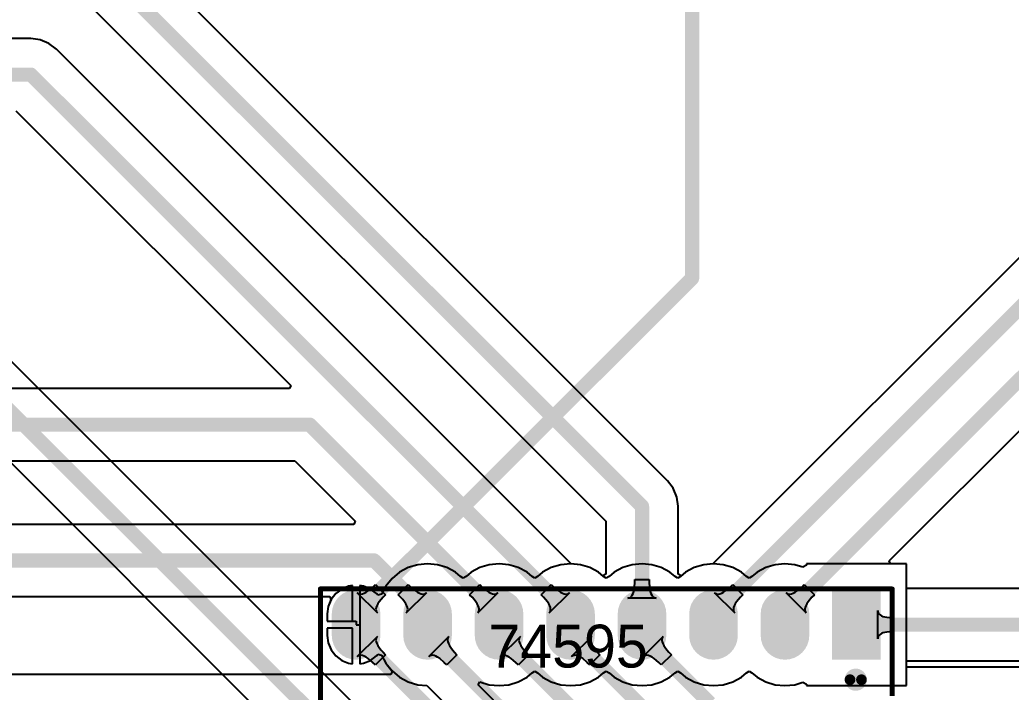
# Model space of a CAD drawing. Header units: millimetres. Extents: x 0 to 140, y 0 to 130.
# Drawn here: x 52.19 to 87.41, y 80.91 to 104.82 of the extents above; entities that cross this region are included whole.
import ezdxf

# ---------------------------------------------------------------- set-up
doc = ezdxf.new("R2010")
doc.units = ezdxf.units.MM
for name, color, linetype in [('BottomLayer', 5, 'Continuous'), ('BottomSolder', 6, 'Continuous'), ('MultiLayer', 9, 'Continuous'), ('PadHoleLayer', 156, 'Continuous'), ('TopLayer', 1, 'Continuous'), ('TopOverlay', 2, 'Continuous'), ('TopSolder', 216, 'Continuous')]:
    doc.layers.add(name, color=color, linetype=linetype)

msp = doc.modelspace()

# ---------------------------------------------------------------- hatches: boundary and pattern name
at = {"layer": 'BottomLayer'}
h = msp.add_hatch(color=5, dxfattribs=at)
edge = h.paths.add_edge_path()
edge.add_arc((64.135, 83.693), 0.762, 0, 180)
edge.add_line((63.373, 83.693), (63.373, 82.931))
edge.add_arc((64.135, 82.931), 0.762, 180, 360)
edge.add_line((64.897, 82.931), (64.897, 83.693))
h = msp.add_hatch(color=5, dxfattribs=at)
edge = h.paths.add_edge_path()
edge.add_arc((66.675, 83.693), 0.762, 0, 180)
edge.add_line((65.913, 83.693), (65.913, 82.931))
edge.add_arc((66.675, 82.931), 0.762, 180, 360)
edge.add_line((67.437, 82.931), (67.437, 83.693))
h = msp.add_hatch(color=5, dxfattribs=at)
edge = h.paths.add_edge_path()
edge.add_arc((69.215, 83.693), 0.762, 0, 180)
edge.add_line((68.453, 83.693), (68.453, 82.931))
edge.add_arc((69.215, 82.931), 0.762, 180, 360)
edge.add_line((69.977, 82.931), (69.977, 83.693))
h = msp.add_hatch(color=5, dxfattribs=at)
edge = h.paths.add_edge_path()
edge.add_arc((71.755, 83.693), 0.762, 0, 180)
edge.add_line((70.993, 83.693), (70.993, 82.931))
edge.add_arc((71.755, 82.931), 0.762, 180, 360)
edge.add_line((72.517, 82.931), (72.517, 83.693))
h = msp.add_hatch(color=5, dxfattribs=at)
edge = h.paths.add_edge_path()
edge.add_arc((74.295, 83.693), 0.762, 0, 180)
edge.add_line((73.533, 83.693), (73.533, 82.931))
edge.add_arc((74.295, 82.931), 0.762, 180, 360)
edge.add_line((75.057, 82.931), (75.057, 83.693))
h = msp.add_hatch(color=5, dxfattribs=at)
edge = h.paths.add_edge_path()
edge.add_arc((76.835, 83.693), 0.762, 0, 180)
edge.add_line((76.073, 83.693), (76.073, 82.931))
edge.add_arc((76.835, 82.931), 0.762, 180, 360)
edge.add_line((77.597, 82.931), (77.597, 83.693))
h = msp.add_hatch(color=5, dxfattribs=at)
edge = h.paths.add_edge_path()
edge.add_arc((79.375, 83.693), 0.762, 0, 180)
edge.add_line((78.613, 83.693), (78.613, 82.931))
edge.add_arc((79.375, 82.931), 0.762, 180, 360)
edge.add_line((80.137, 82.931), (80.137, 83.693))
msp.add_hatch(color=5, dxfattribs=at).paths.add_polyline_path([(82.677, 84.455), (82.677, 82.169), (81.153, 82.169), (81.153, 84.455)])
at = {"layer": 'BottomSolder'}
h = msp.add_hatch(color=6, dxfattribs=at)
edge = h.paths.add_edge_path()
edge.add_arc((64.135, 83.693), 0.864, 0, 180)
edge.add_line((63.271, 83.693), (63.271, 82.931))
edge.add_arc((64.135, 82.931), 0.864, 180, 360)
edge.add_line((64.999, 82.931), (64.999, 83.693))
h = msp.add_hatch(color=6, dxfattribs=at)
edge = h.paths.add_edge_path()
edge.add_arc((66.675, 83.693), 0.864, 0, 180)
edge.add_line((65.811, 83.693), (65.811, 82.931))
edge.add_arc((66.675, 82.931), 0.864, 180, 360)
edge.add_line((67.539, 82.931), (67.539, 83.693))
h = msp.add_hatch(color=6, dxfattribs=at)
edge = h.paths.add_edge_path()
edge.add_arc((69.215, 83.693), 0.864, 0, 180)
edge.add_line((68.351, 83.693), (68.351, 82.931))
edge.add_arc((69.215, 82.931), 0.864, 180, 360)
edge.add_line((70.079, 82.931), (70.079, 83.693))
h = msp.add_hatch(color=6, dxfattribs=at)
edge = h.paths.add_edge_path()
edge.add_arc((71.755, 83.693), 0.864, 0, 180)
edge.add_line((70.891, 83.693), (70.891, 82.931))
edge.add_arc((71.755, 82.931), 0.864, 180, 360)
edge.add_line((72.619, 82.931), (72.619, 83.693))
h = msp.add_hatch(color=6, dxfattribs=at)
edge = h.paths.add_edge_path()
edge.add_arc((74.295, 83.693), 0.864, 0, 180)
edge.add_line((73.431, 83.693), (73.431, 82.931))
edge.add_arc((74.295, 82.931), 0.864, 180, 360)
edge.add_line((75.159, 82.931), (75.159, 83.693))
h = msp.add_hatch(color=6, dxfattribs=at)
edge = h.paths.add_edge_path()
edge.add_arc((76.835, 83.693), 0.864, 0, 180)
edge.add_line((75.971, 83.693), (75.971, 82.931))
edge.add_arc((76.835, 82.931), 0.864, 180, 360)
edge.add_line((77.699, 82.931), (77.699, 83.693))
h = msp.add_hatch(color=6, dxfattribs=at)
edge = h.paths.add_edge_path()
edge.add_arc((79.375, 83.693), 0.864, 0, 180)
edge.add_line((78.511, 83.693), (78.511, 82.931))
edge.add_arc((79.375, 82.931), 0.864, 180, 360)
edge.add_line((80.239, 82.931), (80.239, 83.693))
msp.add_hatch(color=6, dxfattribs=at).paths.add_polyline_path([(82.779, 84.557), (82.779, 82.067), (81.051, 82.067), (81.051, 84.557)])
at = {"layer": 'MultiLayer'}
h = msp.add_hatch(color=9, dxfattribs=at)
edge = h.paths.add_edge_path()
edge.add_arc((64.135, 83.693), 0.762, 0, 180)
edge.add_line((63.373, 83.693), (63.373, 82.931))
edge.add_arc((64.135, 82.931), 0.762, 180, 360)
edge.add_line((64.897, 82.931), (64.897, 83.693))
h = msp.add_hatch(color=9, dxfattribs=at)
edge = h.paths.add_edge_path()
edge.add_arc((66.675, 83.693), 0.762, 0, 180)
edge.add_line((65.913, 83.693), (65.913, 82.931))
edge.add_arc((66.675, 82.931), 0.762, 180, 360)
edge.add_line((67.437, 82.931), (67.437, 83.693))
h = msp.add_hatch(color=9, dxfattribs=at)
edge = h.paths.add_edge_path()
edge.add_arc((69.215, 83.693), 0.762, 0, 180)
edge.add_line((68.453, 83.693), (68.453, 82.931))
edge.add_arc((69.215, 82.931), 0.762, 180, 360)
edge.add_line((69.977, 82.931), (69.977, 83.693))
h = msp.add_hatch(color=9, dxfattribs=at)
edge = h.paths.add_edge_path()
edge.add_arc((71.755, 83.693), 0.762, 0, 180)
edge.add_line((70.993, 83.693), (70.993, 82.931))
edge.add_arc((71.755, 82.931), 0.762, 180, 360)
edge.add_line((72.517, 82.931), (72.517, 83.693))
h = msp.add_hatch(color=9, dxfattribs=at)
edge = h.paths.add_edge_path()
edge.add_arc((74.295, 83.693), 0.762, 0, 180)
edge.add_line((73.533, 83.693), (73.533, 82.931))
edge.add_arc((74.295, 82.931), 0.762, 180, 360)
edge.add_line((75.057, 82.931), (75.057, 83.693))
h = msp.add_hatch(color=9, dxfattribs=at)
edge = h.paths.add_edge_path()
edge.add_arc((76.835, 83.693), 0.762, 0, 180)
edge.add_line((76.073, 83.693), (76.073, 82.931))
edge.add_arc((76.835, 82.931), 0.762, 180, 360)
edge.add_line((77.597, 82.931), (77.597, 83.693))
h = msp.add_hatch(color=9, dxfattribs=at)
edge = h.paths.add_edge_path()
edge.add_arc((79.375, 83.693), 0.762, 0, 180)
edge.add_line((78.613, 83.693), (78.613, 82.931))
edge.add_arc((79.375, 82.931), 0.762, 180, 360)
edge.add_line((80.137, 82.931), (80.137, 83.693))
msp.add_hatch(color=9, dxfattribs=at).paths.add_polyline_path([(82.677, 84.455), (82.677, 82.169), (81.153, 82.169), (81.153, 84.455)])
at = {"layer": 'PadHoleLayer'}
h = msp.add_hatch(color=156, dxfattribs=at)
edge = h.paths.add_edge_path()
edge.add_arc((64.135, 83.312), 0.394, 0, 360)
h = msp.add_hatch(color=156, dxfattribs=at)
edge = h.paths.add_edge_path()
edge.add_arc((66.675, 83.312), 0.394, 0, 360)
h = msp.add_hatch(color=156, dxfattribs=at)
edge = h.paths.add_edge_path()
edge.add_arc((69.215, 83.312), 0.394, 0, 360)
h = msp.add_hatch(color=156, dxfattribs=at)
edge = h.paths.add_edge_path()
edge.add_arc((71.755, 83.312), 0.394, 0, 360)
h = msp.add_hatch(color=156, dxfattribs=at)
edge = h.paths.add_edge_path()
edge.add_arc((74.295, 83.312), 0.394, 0, 360)
h = msp.add_hatch(color=156, dxfattribs=at)
edge = h.paths.add_edge_path()
edge.add_arc((76.835, 83.312), 0.394, 0, 360)
h = msp.add_hatch(color=156, dxfattribs=at)
edge = h.paths.add_edge_path()
edge.add_arc((79.375, 83.312), 0.394, 0, 360)
h = msp.add_hatch(color=156, dxfattribs=at)
edge = h.paths.add_edge_path()
edge.add_arc((81.915, 83.312), 0.394, 0, 360)
at = {"layer": 'TopLayer'}
h = msp.add_hatch(color=1, dxfattribs=at)
edge = h.paths.add_edge_path()
edge.add_arc((64.135, 83.693), 0.762, 0, 180)
edge.add_line((63.373, 83.693), (63.373, 82.931))
edge.add_arc((64.135, 82.931), 0.762, 180, 360)
edge.add_line((64.897, 82.931), (64.897, 83.693))
h = msp.add_hatch(color=1, dxfattribs=at)
edge = h.paths.add_edge_path()
edge.add_arc((66.675, 83.693), 0.762, 0, 180)
edge.add_line((65.913, 83.693), (65.913, 82.931))
edge.add_arc((66.675, 82.931), 0.762, 180, 360)
edge.add_line((67.437, 82.931), (67.437, 83.693))
h = msp.add_hatch(color=1, dxfattribs=at)
edge = h.paths.add_edge_path()
edge.add_arc((69.215, 83.693), 0.762, 0, 180)
edge.add_line((68.453, 83.693), (68.453, 82.931))
edge.add_arc((69.215, 82.931), 0.762, 180, 360)
edge.add_line((69.977, 82.931), (69.977, 83.693))
h = msp.add_hatch(color=1, dxfattribs=at)
edge = h.paths.add_edge_path()
edge.add_arc((71.755, 83.693), 0.762, 0, 180)
edge.add_line((70.993, 83.693), (70.993, 82.931))
edge.add_arc((71.755, 82.931), 0.762, 180, 360)
edge.add_line((72.517, 82.931), (72.517, 83.693))
h = msp.add_hatch(color=1, dxfattribs=at)
edge = h.paths.add_edge_path()
edge.add_arc((74.295, 83.693), 0.762, 0, 180)
edge.add_line((73.533, 83.693), (73.533, 82.931))
edge.add_arc((74.295, 82.931), 0.762, 180, 360)
edge.add_line((75.057, 82.931), (75.057, 83.693))
h = msp.add_hatch(color=1, dxfattribs=at)
edge = h.paths.add_edge_path()
edge.add_arc((76.835, 83.693), 0.762, 0, 180)
edge.add_line((76.073, 83.693), (76.073, 82.931))
edge.add_arc((76.835, 82.931), 0.762, 180, 360)
edge.add_line((77.597, 82.931), (77.597, 83.693))
h = msp.add_hatch(color=1, dxfattribs=at)
edge = h.paths.add_edge_path()
edge.add_arc((79.375, 83.693), 0.762, 0, 180)
edge.add_line((78.613, 83.693), (78.613, 82.931))
edge.add_arc((79.375, 82.931), 0.762, 180, 360)
edge.add_line((80.137, 82.931), (80.137, 83.693))
msp.add_hatch(color=1, dxfattribs=at).paths.add_polyline_path([(82.677, 84.455), (82.677, 82.169), (81.153, 82.169), (81.153, 84.455)])
at = {"layer": 'TopSolder'}
h = msp.add_hatch(color=216, dxfattribs=at)
edge = h.paths.add_edge_path()
edge.add_arc((64.135, 83.693), 0.864, 0, 180)
edge.add_line((63.271, 83.693), (63.271, 82.931))
edge.add_arc((64.135, 82.931), 0.864, 180, 360)
edge.add_line((64.999, 82.931), (64.999, 83.693))
h = msp.add_hatch(color=216, dxfattribs=at)
edge = h.paths.add_edge_path()
edge.add_arc((66.675, 83.693), 0.864, 0, 180)
edge.add_line((65.811, 83.693), (65.811, 82.931))
edge.add_arc((66.675, 82.931), 0.864, 180, 360)
edge.add_line((67.539, 82.931), (67.539, 83.693))
h = msp.add_hatch(color=216, dxfattribs=at)
edge = h.paths.add_edge_path()
edge.add_arc((69.215, 83.693), 0.864, 0, 180)
edge.add_line((68.351, 83.693), (68.351, 82.931))
edge.add_arc((69.215, 82.931), 0.864, 180, 360)
edge.add_line((70.079, 82.931), (70.079, 83.693))
h = msp.add_hatch(color=216, dxfattribs=at)
edge = h.paths.add_edge_path()
edge.add_arc((71.755, 83.693), 0.864, 0, 180)
edge.add_line((70.891, 83.693), (70.891, 82.931))
edge.add_arc((71.755, 82.931), 0.864, 180, 360)
edge.add_line((72.619, 82.931), (72.619, 83.693))
h = msp.add_hatch(color=216, dxfattribs=at)
edge = h.paths.add_edge_path()
edge.add_arc((74.295, 83.693), 0.864, 0, 180)
edge.add_line((73.431, 83.693), (73.431, 82.931))
edge.add_arc((74.295, 82.931), 0.864, 180, 360)
edge.add_line((75.159, 82.931), (75.159, 83.693))
h = msp.add_hatch(color=216, dxfattribs=at)
edge = h.paths.add_edge_path()
edge.add_arc((76.835, 83.693), 0.864, 0, 180)
edge.add_line((75.971, 83.693), (75.971, 82.931))
edge.add_arc((76.835, 82.931), 0.864, 180, 360)
edge.add_line((77.699, 82.931), (77.699, 83.693))
h = msp.add_hatch(color=216, dxfattribs=at)
edge = h.paths.add_edge_path()
edge.add_arc((79.375, 83.693), 0.864, 0, 180)
edge.add_line((78.511, 83.693), (78.511, 82.931))
edge.add_arc((79.375, 82.931), 0.864, 180, 360)
edge.add_line((80.239, 82.931), (80.239, 83.693))
msp.add_hatch(color=216, dxfattribs=at).paths.add_polyline_path([(82.779, 84.557), (82.779, 82.067), (81.051, 82.067), (81.051, 84.557)])

# ---------------------------------------------------------------- linework, layer by layer
at = {"layer": 'BottomLayer'}
for p, q in [((75.201, 88.427), (47.406, 116.222)), ((107.552, 116.222), (76.807, 85.477)), ((47.636, 112.368), (73.014, 86.99)), ((52.578, 104.151), (28.899, 104.151)), ((52.91, 104.107), (52.578, 104.151)), ((53.218, 103.979), (52.91, 104.107)), ((53.484, 103.776), (53.218, 103.979)), ((71.783, 85.477), (53.484, 103.776)), ((52.047, 101.589), (61.814, 91.822)), ((83.082, 85.588), (99.083, 101.589)), ((61.766, 91.705), (28.899, 91.705)), ((61.814, 91.822), (61.766, 91.705)), ((28.911, 89.143), (61.953, 89.143)), ((61.953, 89.143), (64.1, 86.996)), ((75.404, 88.161), (75.201, 88.427)), ((75.532, 87.852), (75.404, 88.161)), ((75.576, 87.521), (75.532, 87.852)), ((75.576, 85.108), (75.576, 87.521)), ((64.052, 86.879), (34.691, 86.879)), ((64.1, 86.996), (64.052, 86.879)), ((73.014, 86.99), (73.014, 85.108)), ((72.104, 85.445), (71.783, 85.477)), ((72.439, 85.344), (72.104, 85.445)), ((72.748, 85.179), (72.439, 85.344)), ((76.151, 85.344), (75.842, 85.179)), ((76.486, 85.445), (76.151, 85.344)), ((76.807, 85.477), (76.486, 85.445)), ((83.13, 85.471), (83.082, 85.588)), ((83.693, 85.471), (83.13, 85.471)), ((83.693, 84.593), (83.693, 85.471)), ((72.899, 85.054), (72.748, 85.179)), ((73.014, 85.108), (72.899, 85.054)), ((74.038, 84.791), (74.041, 84.917)), ((74.041, 84.917), (74.549, 84.917)), ((74.549, 84.917), (74.552, 84.791)), ((75.691, 85.054), (75.576, 85.108)), ((75.842, 85.179), (75.691, 85.054)), ((65.63, 84.379), (65.989, 84.738)), ((65.989, 84.738), (66.08, 84.651)), ((66.08, 84.651), (66.244, 84.516)), ((68.17, 84.379), (68.529, 84.738)), ((68.529, 84.738), (68.62, 84.651)), ((68.62, 84.651), (68.784, 84.516)), ((70.71, 84.379), (71.069, 84.738)), ((71.069, 84.738), (71.16, 84.651)), ((71.16, 84.651), (71.324, 84.516)), ((74.001, 84.494), (74.018, 84.58)), ((74.018, 84.58), (74.031, 84.679)), ((74.031, 84.679), (74.038, 84.791)), ((74.552, 84.791), (74.572, 84.58)), ((74.572, 84.58), (74.589, 84.494)), ((77.266, 84.516), (77.345, 84.577)), ((77.345, 84.577), (77.43, 84.651)), ((77.43, 84.651), (77.521, 84.738)), ((77.521, 84.738), (77.88, 84.379)), ((79.806, 84.516), (79.885, 84.577)), ((79.885, 84.577), (79.97, 84.651)), ((79.97, 84.651), (80.061, 84.738)), ((80.061, 84.738), (80.42, 84.379)), ((105.272, 84.593), (83.693, 84.593)), ((35.222, 84.317), (63.192, 84.317)), ((63.192, 84.317), (63.196, 84.31)), ((63.196, 84.31), (63.241, 84.19)), ((65.717, 84.288), (65.63, 84.379)), ((65.791, 84.203), (65.717, 84.288)), ((65.852, 84.124), (65.791, 84.203)), ((66.635, 84.449), (65.919, 83.733)), ((66.244, 84.516), (66.317, 84.467)), ((66.317, 84.467), (66.384, 84.432)), ((66.384, 84.432), (66.446, 84.409)), ((66.446, 84.409), (66.502, 84.4)), ((66.502, 84.4), (66.552, 84.403)), ((66.552, 84.403), (66.597, 84.419)), ((66.597, 84.419), (66.635, 84.449)), ((68.257, 84.288), (68.17, 84.379)), ((68.331, 84.203), (68.257, 84.288)), ((68.392, 84.124), (68.331, 84.203)), ((69.175, 84.449), (68.459, 83.733)), ((68.784, 84.516), (68.857, 84.467)), ((68.857, 84.467), (68.924, 84.432)), ((68.924, 84.432), (68.986, 84.409)), ((68.986, 84.409), (69.042, 84.4)), ((69.042, 84.4), (69.092, 84.403)), ((69.092, 84.403), (69.137, 84.419)), ((69.137, 84.419), (69.175, 84.449)), ((70.797, 84.288), (70.71, 84.379)), ((70.871, 84.203), (70.797, 84.288)), ((70.932, 84.124), (70.871, 84.203)), ((71.715, 84.449), (70.999, 83.733)), ((71.324, 84.516), (71.397, 84.467)), ((71.397, 84.467), (71.464, 84.432)), ((71.464, 84.432), (71.526, 84.409)), ((71.526, 84.409), (71.582, 84.4)), ((71.582, 84.4), (71.632, 84.403)), ((71.632, 84.403), (71.677, 84.419)), ((71.677, 84.419), (71.715, 84.449)), ((73.789, 84.256), (73.837, 84.262)), ((74.801, 84.256), (73.789, 84.256)), ((73.837, 84.262), (73.88, 84.282)), ((73.88, 84.282), (73.917, 84.315)), ((73.917, 84.315), (73.95, 84.361)), ((73.95, 84.361), (73.978, 84.421)), ((73.978, 84.421), (74.001, 84.494)), ((74.589, 84.494), (74.612, 84.421)), ((74.612, 84.421), (74.64, 84.361)), ((74.64, 84.361), (74.673, 84.315)), ((74.673, 84.315), (74.71, 84.282)), ((74.71, 84.282), (74.753, 84.262)), ((74.753, 84.262), (74.801, 84.256)), ((77.591, 83.733), (76.875, 84.449)), ((76.875, 84.449), (76.913, 84.419)), ((76.913, 84.419), (76.958, 84.403)), ((76.958, 84.403), (77.008, 84.4)), ((77.008, 84.4), (77.064, 84.409)), ((77.064, 84.409), (77.126, 84.432)), ((77.126, 84.432), (77.193, 84.467)), ((77.193, 84.467), (77.266, 84.516)), ((77.793, 84.288), (77.658, 84.124)), ((77.88, 84.379), (77.793, 84.288)), ((80.131, 83.733), (79.415, 84.449)), ((79.415, 84.449), (79.453, 84.419)), ((79.453, 84.419), (79.498, 84.403)), ((79.498, 84.403), (79.548, 84.4)), ((79.548, 84.4), (79.604, 84.409)), ((79.604, 84.409), (79.666, 84.432)), ((79.666, 84.432), (79.733, 84.467)), ((79.733, 84.467), (79.806, 84.516)), ((80.333, 84.288), (80.198, 84.124)), ((80.42, 84.379), (80.333, 84.288)), ((63.145, 83.958), (63.11, 83.693)), ((63.241, 84.19), (63.145, 83.958)), ((65.901, 84.051), (65.852, 84.124)), ((65.936, 83.984), (65.901, 84.051)), ((65.959, 83.922), (65.936, 83.984)), ((65.968, 83.866), (65.959, 83.922)), ((65.965, 83.816), (65.968, 83.866)), ((68.441, 84.051), (68.392, 84.124)), ((68.476, 83.984), (68.441, 84.051)), ((68.499, 83.922), (68.476, 83.984)), ((68.508, 83.866), (68.499, 83.922)), ((68.505, 83.816), (68.508, 83.866)), ((70.981, 84.051), (70.932, 84.124)), ((71.016, 83.984), (70.981, 84.051)), ((71.039, 83.922), (71.016, 83.984)), ((71.048, 83.866), (71.039, 83.922)), ((71.045, 83.816), (71.048, 83.866)), ((77.551, 83.922), (77.542, 83.866)), ((77.542, 83.866), (77.545, 83.816)), ((77.574, 83.984), (77.551, 83.922)), ((77.609, 84.051), (77.574, 83.984)), ((77.658, 84.124), (77.609, 84.051)), ((80.091, 83.922), (80.082, 83.866)), ((80.082, 83.866), (80.085, 83.816)), ((80.114, 83.984), (80.091, 83.922)), ((80.149, 84.051), (80.114, 83.984)), ((80.198, 84.124), (80.149, 84.051)), ((63.11, 83.693), (63.11, 83.439)), ((65.919, 83.733), (65.949, 83.771)), ((65.949, 83.771), (65.965, 83.816)), ((68.459, 83.733), (68.489, 83.771)), ((68.489, 83.771), (68.505, 83.816)), ((70.999, 83.733), (71.029, 83.771)), ((71.029, 83.771), (71.045, 83.816)), ((77.545, 83.816), (77.561, 83.771)), ((77.561, 83.771), (77.591, 83.733)), ((80.085, 83.816), (80.101, 83.771)), ((80.101, 83.771), (80.131, 83.733)), ((82.671, 82.804), (82.671, 83.82)), ((82.671, 83.82), (82.676, 83.772)), ((82.676, 83.772), (82.691, 83.729)), ((82.691, 83.729), (82.717, 83.69)), ((82.717, 83.69), (82.753, 83.657)), ((82.753, 83.657), (82.799, 83.629)), ((82.799, 83.629), (82.855, 83.607)), ((82.855, 83.607), (82.921, 83.589)), ((82.921, 83.589), (82.998, 83.576)), ((82.998, 83.576), (83.085, 83.569)), ((83.085, 83.569), (83.182, 83.566)), ((83.182, 83.566), (83.182, 83.058)), ((63.11, 83.439), (64.135, 83.439)), ((64.008, 83.185), (63.11, 83.185)), ((63.11, 83.185), (63.11, 82.931)), ((64.008, 81.923), (64.008, 83.185)), ((64.135, 83.439), (64.135, 83.312)), ((64.135, 83.312), (64.262, 83.312)), ((64.262, 83.312), (64.262, 81.923)), ((63.11, 82.931), (63.145, 82.666)), ((82.676, 82.852), (82.671, 82.804)), ((82.691, 82.895), (82.676, 82.852)), ((82.717, 82.934), (82.691, 82.895)), ((82.753, 82.967), (82.717, 82.934)), ((82.799, 82.995), (82.753, 82.967)), ((82.855, 83.017), (82.799, 82.995)), ((82.921, 83.035), (82.855, 83.017)), ((82.998, 83.048), (82.921, 83.035)), ((83.085, 83.055), (82.998, 83.048)), ((83.182, 83.058), (83.085, 83.055)), ((63.145, 82.666), (63.248, 82.419)), ((63.248, 82.419), (63.41, 82.206)), ((63.41, 82.206), (63.623, 82.044)), ((64.647, 82.044), (64.86, 82.206)), ((64.86, 82.206), (64.905, 82.265)), ((64.905, 82.265), (65.035, 82.227)), ((65.035, 82.227), (65.189, 81.938)), ((63.623, 82.044), (63.87, 81.941)), ((63.87, 81.941), (64.008, 81.923)), ((64.262, 81.923), (64.4, 81.941)), ((64.4, 81.941), (64.647, 82.044)), ((65.189, 81.938), (65.408, 81.672)), ((83.693, 81.153), (83.693, 82.031)), ((83.693, 82.031), (105.803, 82.031)), ((65.373, 81.545), (32.615, 81.545)), ((65.403, 81.629), (65.373, 81.545)), ((65.408, 81.672), (65.403, 81.629)), ((69.899, 81.28), (70.208, 81.445)), ((70.208, 81.445), (70.388, 81.594)), ((70.388, 81.594), (70.485, 81.663)), ((70.485, 81.663), (70.582, 81.594)), ((70.582, 81.594), (70.762, 81.445)), ((70.762, 81.445), (71.071, 81.28)), ((72.439, 81.28), (72.748, 81.445)), ((72.748, 81.445), (72.928, 81.594)), ((72.928, 81.594), (73.025, 81.663)), ((73.025, 81.663), (73.122, 81.594)), ((73.122, 81.594), (73.302, 81.445)), ((73.302, 81.445), (73.611, 81.28)), ((74.979, 81.28), (75.288, 81.445)), ((75.288, 81.445), (75.468, 81.594)), ((75.468, 81.594), (75.565, 81.663)), ((75.565, 81.663), (75.662, 81.594)), ((75.662, 81.594), (75.842, 81.445)), ((75.842, 81.445), (76.151, 81.28)), ((77.519, 81.28), (77.828, 81.445)), ((77.828, 81.445), (78.008, 81.594)), ((78.008, 81.594), (78.105, 81.663)), ((78.105, 81.663), (78.202, 81.594)), ((78.202, 81.594), (78.382, 81.445)), ((78.382, 81.445), (78.691, 81.28)), ((68.47, 81.17), (68.531, 81.28)), ((71.783, 77.857), (68.47, 81.17)), ((68.531, 81.28), (68.866, 81.179)), ((68.866, 81.179), (69.215, 81.144)), ((69.215, 81.144), (69.564, 81.179)), ((69.564, 81.179), (69.899, 81.28)), ((71.071, 81.28), (71.406, 81.179)), ((71.406, 81.179), (71.755, 81.144)), ((71.755, 81.144), (72.104, 81.179)), ((72.104, 81.179), (72.439, 81.28)), ((73.611, 81.28), (73.946, 81.179)), ((73.946, 81.179), (74.295, 81.144)), ((74.295, 81.144), (74.644, 81.179)), ((74.644, 81.179), (74.979, 81.28)), ((76.151, 81.28), (76.486, 81.179)), ((76.486, 81.179), (76.835, 81.144)), ((76.835, 81.144), (77.184, 81.179)), ((77.184, 81.179), (77.519, 81.28)), ((78.691, 81.28), (79.026, 81.179)), ((79.026, 81.179), (79.375, 81.144)), ((79.375, 81.144), (79.724, 81.179)), ((79.724, 81.179), (80.01, 81.266)), ((80.01, 81.266), (80.137, 81.193)), ((80.137, 81.193), (80.137, 81.153)), ((80.137, 81.153), (83.693, 81.153))]:
    msp.add_line(p, q, dxfattribs=at)
at = {"layer": 'BottomLayer', "const_width": 0.508}
for points in [[(46.5, 115.316), (74.295, 87.521)], [(76.835, 83.693), (108.458, 115.316)], [(27.071, 102.87), (52.578, 102.87)], [(52.578, 102.87), (71.755, 83.693)], [(79.375, 83.693), (98.552, 102.87)], [(27.071, 90.424), (62.484, 90.424)], [(62.484, 90.424), (69.215, 83.693)], [(74.295, 83.312), (74.295, 87.521)], [(34.691, 85.598), (64.77, 85.598)], [(64.77, 85.598), (66.675, 83.693)], [(66.675, 83.312), (66.675, 83.693)], [(69.215, 83.312), (69.215, 83.693)], [(71.755, 83.312), (71.755, 83.693)], [(76.835, 83.312), (76.835, 83.693)], [(79.375, 83.312), (79.375, 83.693)], [(81.915, 83.312), (105.803, 83.312)]]:
    msp.add_lwpolyline(points, dxfattribs=at)
at = {"layer": 'BottomLayer', "const_width": 0.254}
for points in [[(52.451, 102.87, 1), (52.705, 102.87, 1)], [(52.451, 102.87, 1), (52.705, 102.87, 1)], [(62.357, 90.424, 1), (62.611, 90.424, 1)], [(62.357, 90.424, 1), (62.611, 90.424, 1)], [(74.168, 87.521, 1), (74.422, 87.521, 1)], [(74.168, 87.521, 1), (74.422, 87.521, 1)], [(64.643, 85.598, 1), (64.897, 85.598, 1)], [(64.643, 85.598, 1), (64.897, 85.598, 1)], [(66.548, 83.693, 1), (66.802, 83.693, 1)], [(66.548, 83.693, 1), (66.802, 83.693, 1)], [(69.088, 83.693, 1), (69.342, 83.693, 1)], [(69.088, 83.693, 1), (69.342, 83.693, 1)], [(71.628, 83.693, 1), (71.882, 83.693, 1)], [(71.628, 83.693, 1), (71.882, 83.693, 1)], [(76.708, 83.693, 1), (76.962, 83.693, 1)], [(76.708, 83.693, 1), (76.962, 83.693, 1)], [(79.248, 83.693, 1), (79.502, 83.693, 1)], [(79.248, 83.693, 1), (79.502, 83.693, 1)], [(66.548, 83.312, 1), (66.802, 83.312, 1)], [(69.088, 83.312, 1), (69.342, 83.312, 1)], [(71.628, 83.312, 1), (71.882, 83.312, 1)], [(74.168, 83.312, 1), (74.422, 83.312, 1)], [(76.708, 83.312, 1), (76.962, 83.312, 1)], [(79.248, 83.312, 1), (79.502, 83.312, 1)], [(81.788, 83.312, 1), (82.042, 83.312, 1)]]:
    msp.add_lwpolyline(points, format="xyb", close=True, dxfattribs=at)
at = {"layer": 'TopLayer'}
for p, q in [((66.184, 78.376), (42.81, 101.75)), ((40.623, 100.313), (62.068, 78.868)), ((65.991, 85.344), (65.682, 85.179)), ((66.326, 85.445), (65.991, 85.344)), ((66.675, 85.48), (66.326, 85.445)), ((67.024, 85.445), (66.675, 85.48)), ((67.359, 85.344), (67.024, 85.445)), ((67.668, 85.179), (67.359, 85.344)), ((68.531, 85.344), (68.222, 85.179)), ((68.866, 85.445), (68.531, 85.344)), ((69.215, 85.48), (68.866, 85.445)), ((69.564, 85.445), (69.215, 85.48)), ((69.899, 85.344), (69.564, 85.445)), ((70.208, 85.179), (69.899, 85.344)), ((71.071, 85.344), (70.762, 85.179)), ((71.406, 85.445), (71.071, 85.344)), ((71.755, 85.48), (71.406, 85.445)), ((72.104, 85.445), (71.755, 85.48)), ((72.439, 85.344), (72.104, 85.445)), ((72.748, 85.179), (72.439, 85.344)), ((73.611, 85.344), (73.302, 85.179)), ((73.946, 85.445), (73.611, 85.344)), ((74.295, 85.48), (73.946, 85.445)), ((74.644, 85.445), (74.295, 85.48)), ((74.979, 85.344), (74.644, 85.445)), ((75.288, 85.179), (74.979, 85.344)), ((76.151, 85.344), (75.842, 85.179)), ((76.486, 85.445), (76.151, 85.344)), ((76.835, 85.48), (76.486, 85.445)), ((77.184, 85.445), (76.835, 85.48)), ((77.519, 85.344), (77.184, 85.445)), ((77.828, 85.179), (77.519, 85.344)), ((78.691, 85.344), (78.382, 85.179)), ((79.026, 85.445), (78.691, 85.344)), ((79.375, 85.48), (79.026, 85.445)), ((79.724, 85.445), (79.375, 85.48)), ((80.01, 85.358), (79.724, 85.445)), ((80.137, 85.431), (80.01, 85.358)), ((83.693, 85.471), (80.137, 85.471)), ((80.137, 85.471), (80.137, 85.431)), ((83.693, 81.799), (83.693, 85.471)), ((65.412, 84.956), (65.189, 84.686)), ((65.682, 85.179), (65.412, 84.956)), ((67.848, 85.03), (67.668, 85.179)), ((67.945, 84.961), (67.848, 85.03)), ((68.042, 85.03), (67.945, 84.961)), ((68.222, 85.179), (68.042, 85.03)), ((70.388, 85.03), (70.208, 85.179)), ((70.485, 84.961), (70.388, 85.03)), ((70.582, 85.03), (70.485, 84.961)), ((70.762, 85.179), (70.582, 85.03)), ((72.928, 85.03), (72.748, 85.179)), ((73.025, 84.961), (72.928, 85.03)), ((73.122, 85.03), (73.025, 84.961)), ((73.302, 85.179), (73.122, 85.03)), ((75.468, 85.03), (75.288, 85.179)), ((75.565, 84.961), (75.468, 85.03)), ((75.662, 85.03), (75.565, 84.961)), ((75.842, 85.179), (75.662, 85.03)), ((78.008, 85.03), (77.828, 85.179)), ((78.105, 84.961), (78.008, 85.03)), ((78.202, 85.03), (78.105, 84.961)), ((78.382, 85.179), (78.202, 85.03)), ((63.623, 84.58), (63.41, 84.418)), ((63.87, 84.683), (63.623, 84.58)), ((64.008, 84.701), (63.87, 84.683)), ((64.008, 83.439), (64.008, 84.701)), ((64.4, 84.683), (64.262, 84.701)), ((64.262, 84.701), (64.262, 83.312)), ((64.647, 84.58), (64.4, 84.683)), ((64.566, 84.516), (64.645, 84.577)), ((64.645, 84.577), (64.73, 84.651)), ((64.86, 84.418), (64.647, 84.58)), ((64.73, 84.651), (64.821, 84.738)), ((64.821, 84.738), (65.18, 84.379)), ((65.189, 84.686), (65.035, 84.397)), ((63.248, 84.205), (63.145, 83.958)), ((63.41, 84.418), (63.248, 84.205)), ((64.891, 83.733), (64.175, 84.449)), ((64.175, 84.449), (64.213, 84.419)), ((64.213, 84.419), (64.258, 84.403)), ((64.258, 84.403), (64.308, 84.4)), ((64.308, 84.4), (64.364, 84.409)), ((64.364, 84.409), (64.426, 84.432)), ((64.426, 84.432), (64.493, 84.467)), ((64.493, 84.467), (64.566, 84.516)), ((64.905, 84.359), (64.86, 84.418)), ((65.035, 84.397), (64.905, 84.359)), ((65.093, 84.288), (64.958, 84.124)), ((65.18, 84.379), (65.093, 84.288)), ((63.145, 83.958), (63.11, 83.693)), ((64.851, 83.922), (64.842, 83.866)), ((64.842, 83.866), (64.845, 83.816)), ((64.874, 83.984), (64.851, 83.922)), ((64.909, 84.051), (64.874, 83.984)), ((64.958, 84.124), (64.909, 84.051)), ((63.11, 83.693), (63.11, 83.439)), ((64.845, 83.816), (64.861, 83.771)), ((64.861, 83.771), (64.891, 83.733)), ((63.11, 83.439), (64.008, 83.439)), ((64.008, 83.185), (63.11, 83.185)), ((63.11, 83.185), (63.11, 82.931)), ((64.008, 81.923), (64.008, 83.185)), ((64.262, 83.312), (64.262, 81.923)), ((63.11, 82.931), (63.145, 82.666)), ((64.175, 82.175), (64.891, 82.891)), ((64.845, 82.808), (64.842, 82.758)), ((64.861, 82.853), (64.845, 82.808)), ((64.891, 82.891), (64.861, 82.853)), ((66.715, 82.175), (67.431, 82.891)), ((67.385, 82.808), (67.382, 82.758)), ((67.401, 82.853), (67.385, 82.808)), ((67.431, 82.891), (67.401, 82.853)), ((69.255, 82.175), (69.971, 82.891)), ((69.925, 82.808), (69.922, 82.758)), ((69.941, 82.853), (69.925, 82.808)), ((69.971, 82.891), (69.941, 82.853)), ((71.795, 82.175), (72.511, 82.891)), ((72.465, 82.808), (72.462, 82.758)), ((72.481, 82.853), (72.465, 82.808)), ((72.511, 82.891), (72.481, 82.853)), ((74.335, 82.175), (75.051, 82.891)), ((75.005, 82.808), (75.002, 82.758)), ((75.021, 82.853), (75.005, 82.808)), ((75.051, 82.891), (75.021, 82.853)), ((63.145, 82.666), (63.248, 82.419)), ((64.842, 82.758), (64.851, 82.702)), ((64.851, 82.702), (64.874, 82.64)), ((64.874, 82.64), (64.909, 82.573)), ((64.909, 82.573), (64.958, 82.5)), ((64.958, 82.5), (65.019, 82.421)), ((67.382, 82.758), (67.391, 82.702)), ((67.391, 82.702), (67.414, 82.64)), ((67.414, 82.64), (67.449, 82.573)), ((67.449, 82.573), (67.498, 82.5)), ((67.498, 82.5), (67.559, 82.421)), ((69.922, 82.758), (69.931, 82.702)), ((69.931, 82.702), (69.954, 82.64)), ((69.954, 82.64), (69.989, 82.573)), ((69.989, 82.573), (70.038, 82.5)), ((70.038, 82.5), (70.099, 82.421)), ((72.462, 82.758), (72.471, 82.702)), ((72.471, 82.702), (72.494, 82.64)), ((72.494, 82.64), (72.529, 82.573)), ((72.529, 82.573), (72.578, 82.5)), ((72.578, 82.5), (72.639, 82.421)), ((75.002, 82.758), (75.011, 82.702)), ((75.011, 82.702), (75.034, 82.64)), ((75.034, 82.64), (75.069, 82.573)), ((75.069, 82.573), (75.118, 82.5)), ((75.118, 82.5), (75.179, 82.421)), ((63.248, 82.419), (63.41, 82.206)), ((63.41, 82.206), (63.623, 82.044)), ((64.213, 82.205), (64.175, 82.175)), ((64.258, 82.221), (64.213, 82.205)), ((64.308, 82.224), (64.258, 82.221)), ((64.364, 82.215), (64.308, 82.224)), ((64.426, 82.192), (64.364, 82.215)), ((64.493, 82.157), (64.426, 82.192)), ((64.566, 82.108), (64.493, 82.157)), ((64.73, 81.973), (64.566, 82.108)), ((64.647, 82.044), (64.86, 82.206)), ((65.18, 82.245), (64.821, 81.886)), ((64.86, 82.206), (64.905, 82.265)), ((64.905, 82.265), (65.035, 82.227)), ((65.019, 82.421), (65.093, 82.336)), ((65.035, 82.227), (65.189, 81.938)), ((65.093, 82.336), (65.18, 82.245)), ((66.753, 82.205), (66.715, 82.175)), ((66.798, 82.221), (66.753, 82.205)), ((66.848, 82.224), (66.798, 82.221)), ((66.904, 82.215), (66.848, 82.224)), ((66.966, 82.192), (66.904, 82.215)), ((67.033, 82.157), (66.966, 82.192)), ((67.106, 82.108), (67.033, 82.157)), ((67.27, 81.973), (67.106, 82.108)), ((67.72, 82.245), (67.361, 81.886)), ((67.559, 82.421), (67.633, 82.336)), ((67.633, 82.336), (67.72, 82.245)), ((69.293, 82.205), (69.255, 82.175)), ((69.338, 82.221), (69.293, 82.205)), ((69.388, 82.224), (69.338, 82.221)), ((69.444, 82.215), (69.388, 82.224)), ((69.506, 82.192), (69.444, 82.215)), ((69.573, 82.157), (69.506, 82.192)), ((69.646, 82.108), (69.573, 82.157)), ((69.81, 81.973), (69.646, 82.108)), ((70.26, 82.245), (69.901, 81.886)), ((70.099, 82.421), (70.173, 82.336)), ((70.173, 82.336), (70.26, 82.245)), ((71.833, 82.205), (71.795, 82.175)), ((71.878, 82.221), (71.833, 82.205)), ((71.928, 82.224), (71.878, 82.221)), ((71.984, 82.215), (71.928, 82.224)), ((72.046, 82.192), (71.984, 82.215)), ((72.113, 82.157), (72.046, 82.192)), ((72.186, 82.108), (72.113, 82.157)), ((72.35, 81.973), (72.186, 82.108)), ((72.8, 82.245), (72.441, 81.886)), ((72.639, 82.421), (72.713, 82.336)), ((72.713, 82.336), (72.8, 82.245)), ((74.373, 82.205), (74.335, 82.175)), ((74.418, 82.221), (74.373, 82.205)), ((74.468, 82.224), (74.418, 82.221)), ((74.524, 82.215), (74.468, 82.224)), ((74.586, 82.192), (74.524, 82.215)), ((74.653, 82.157), (74.586, 82.192)), ((74.726, 82.108), (74.653, 82.157)), ((74.89, 81.973), (74.726, 82.108)), ((75.34, 82.245), (74.981, 81.886)), ((75.179, 82.421), (75.253, 82.336)), ((75.253, 82.336), (75.34, 82.245)), ((63.623, 82.044), (63.87, 81.941)), ((63.87, 81.941), (64.008, 81.923)), ((64.262, 81.923), (64.4, 81.941)), ((64.4, 81.941), (64.647, 82.044)), ((64.821, 81.886), (64.73, 81.973)), ((65.189, 81.938), (65.412, 81.668)), ((67.361, 81.886), (67.27, 81.973)), ((69.901, 81.886), (69.81, 81.973)), ((72.441, 81.886), (72.35, 81.973)), ((74.981, 81.886), (74.89, 81.973)), ((104.013, 81.799), (83.693, 81.799)), ((65.412, 81.668), (65.682, 81.445)), ((65.682, 81.445), (65.991, 81.28)), ((65.991, 81.28), (66.326, 81.179)), ((66.326, 81.179), (66.647, 81.147)), ((66.647, 81.147), (69.959, 77.835))]:
    msp.add_line(p, q, dxfattribs=at)
at = {"layer": 'TopLayer', "const_width": 0.508}
for points in [[(76.073, 95.631), (76.073, 120.523)], [(41.529, 101.219), (65.278, 77.47)], [(64.135, 83.693), (76.073, 95.631)], [(64.135, 83.312), (64.135, 83.693)], [(64.135, 82.931), (64.135, 83.312)], [(66.675, 82.931), (66.675, 83.312)], [(69.215, 82.931), (69.215, 83.312)], [(71.755, 82.931), (71.755, 83.312)], [(74.295, 82.931), (74.295, 83.312)], [(64.135, 82.931), (69.723, 77.343)], [(66.675, 82.931), (71.501, 78.105)], [(69.215, 82.931), (73.279, 78.867)], [(71.755, 82.931), (74.93, 79.756)], [(74.295, 82.931), (76.708, 80.518)]]:
    msp.add_lwpolyline(points, dxfattribs=at)
at = {"layer": 'TopLayer', "const_width": 0.254}
for points in [[(75.946, 95.631, 1), (76.2, 95.631, 1)], [(75.946, 95.631, 1), (76.2, 95.631, 1)], [(64.008, 83.693, 1), (64.262, 83.693, 1)], [(64.008, 83.693, 1), (64.262, 83.693, 1)], [(64.008, 83.312, 1), (64.262, 83.312, 1)], [(64.008, 83.312, 1), (64.262, 83.312, 1)], [(66.548, 83.312, 1), (66.802, 83.312, 1)], [(69.088, 83.312, 1), (69.342, 83.312, 1)], [(71.628, 83.312, 1), (71.882, 83.312, 1)], [(74.168, 83.312, 1), (74.422, 83.312, 1)], [(64.008, 82.931, 1), (64.262, 82.931, 1)], [(64.008, 82.931, 1), (64.262, 82.931, 1)], [(66.548, 82.931, 1), (66.802, 82.931, 1)], [(66.548, 82.931, 1), (66.802, 82.931, 1)], [(69.088, 82.931, 1), (69.342, 82.931, 1)], [(69.088, 82.931, 1), (69.342, 82.931, 1)], [(71.628, 82.931, 1), (71.882, 82.931, 1)], [(71.628, 82.931, 1), (71.882, 82.931, 1)], [(74.168, 82.931, 1), (74.422, 82.931, 1)], [(74.168, 82.931, 1), (74.422, 82.931, 1)]]:
    msp.add_lwpolyline(points, format="xyb", close=True, dxfattribs=at)
at = {"layer": 'TopOverlay', "const_width": 0.178}
for points in [[(62.865, 74.422), (62.865, 84.582)], [(62.865, 84.582), (83.185, 84.582)], [(83.185, 80.772), (83.185, 84.582)]]:
    msp.add_lwpolyline(points, dxfattribs=at)
at = {"layer": 'TopOverlay'}
for points, const_width in [([(62.821, 84.582, 1), (62.909, 84.582, 1)], 0.0889), ([(62.821, 84.582, 1), (62.909, 84.582, 1)], 0.0889), ([(83.141, 84.582, 1), (83.229, 84.582, 1)], 0.0889), ([(83.141, 84.582, 1), (83.229, 84.582, 1)], 0.0889), ([(82.093, 81.356, 1), (81.686, 81.356, 1)], 0.381), ([(81.591, 81.356, 1), (81.782, 81.356, 1)], 0.191), ([(81.998, 81.356, 1), (82.188, 81.356, 1)], 0.191)]:
    msp.add_lwpolyline(points, format="xyb", close=True, dxfattribs=dict(at, const_width=const_width))

# ---------------------------------------------------------------- texts
msp.add_text('74595', height=1.524, dxfattribs=at).set_placement((68.835, 81.788))

doc.saveas('drawing.dxf')
